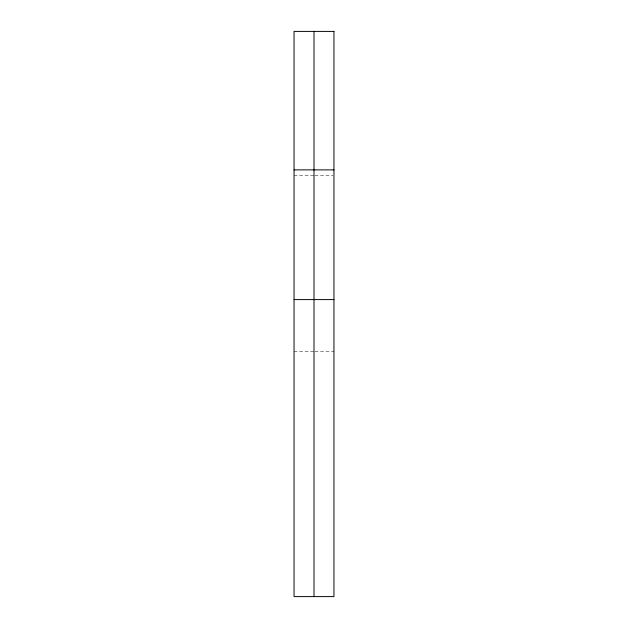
<?xml version="1.0" encoding="UTF-8"?>
<svg xmlns="http://www.w3.org/2000/svg" width="628" height="628" viewBox="0 0 628 628"><rect width="100%" height="100%" fill="white"/><g stroke="black" fill="none" stroke-linecap="round" stroke-linejoin="round"><path stroke-width="0.47" stroke-dasharray="3.14 2.35" d="M294.053 175.471L314 175.471M314.95 175.471L332.997 175.471M294.053 351.68L314 351.68M314.95 351.68L333.947 351.68"/><path stroke-width="0.94" d="M294.053 169.882L333.947 169.882M294.053 299.595L333.947 299.595M314 31.4L314 596.6M333.947 31.4L294.053 31.4L294.053 596.6L333.947 596.6L333.947 31.4"/></g></svg>
